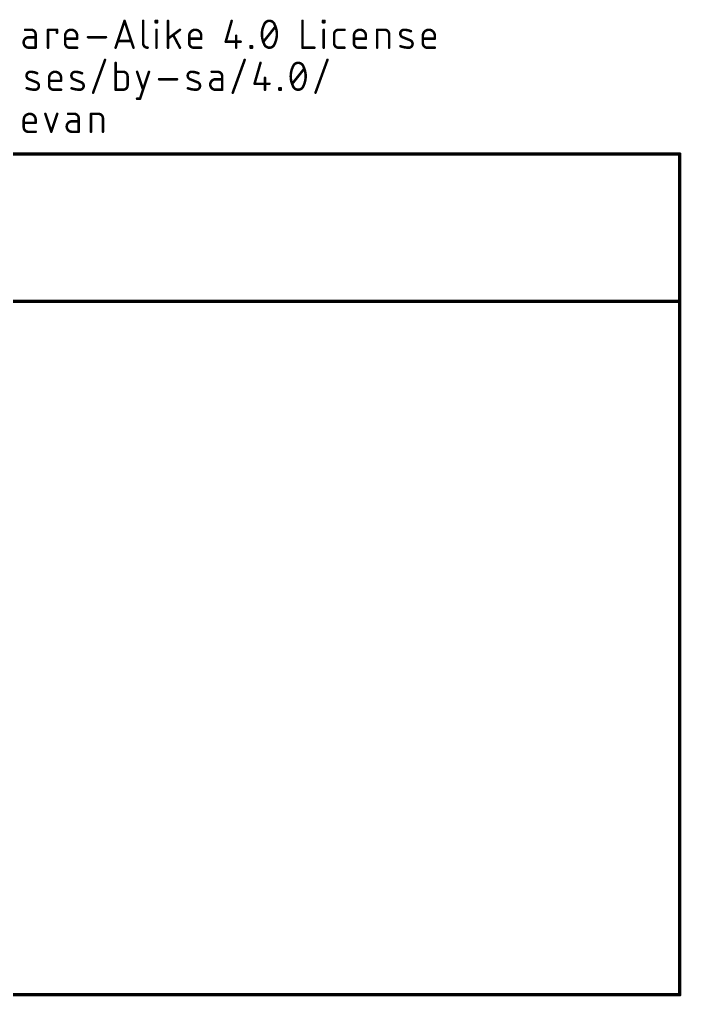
# Model space of a CAD drawing. Extents: x -25 to 77, y -62 to 26.
# Drawn here: x 36.8 to 76.8, y -62.3 to -3.3 of the extents above; entities that cross this region are included whole.
import ezdxf

# ---------------------------------------------------------------- set-up
doc = ezdxf.new("R2010")
doc.units = 0
doc.layers.add('51', color=53, linetype='CONTINUOUS')

msp = doc.modelspace()

# ---------------------------------------------------------------- linework, layer by layer
at = {"layer": '51'}
for points, const_width in [([(42.605, -5.0038), (43.1469, -3.3782)], 0.1524), ([(43.1469, -3.3782), (43.6888, -5.0038)], 0.1524), ([(44.2683, -3.3782), (44.2683, -4.7329)], 0.1524), ([(45.0296, -3.4685), (45.0296, -3.3782)], 0.1524), ([(45.0296, -3.3782), (45.1199, -3.3782)], 0.1524), ([(45.1199, -3.4685), (45.0296, -3.4685)], 0.1524), ([(45.1199, -3.3782), (45.1199, -3.4685)], 0.1524), ([(45.7725, -5.0038), (45.7725, -3.3782)], 0.1524), ([(49.6217, -3.3782), (49.2605, -4.6426)], 0.1524), ([(53.9007, -3.3782), (53.9007, -5.0038)], 0.1524), ([(55.1378, -3.4685), (55.1378, -3.3782)], 0.1524), ([(55.1378, -3.3782), (55.2281, -3.3782)], 0.1524), ([(55.2281, -3.4685), (55.1378, -3.4685)], 0.1524), ([(55.2281, -3.3782), (55.2281, -3.4685)], 0.1524), ([(37.4984, -3.9201), (37.1372, -3.9201)], 0.1524), ([(37.7694, -5.0038), (37.7694, -4.191)], 0.1524), ([(38.5216, -5.0038), (38.5216, -3.9201)], 0.1524), ([(38.5216, -3.9201), (39.0635, -3.9201)], 0.1524), ([(39.0635, -3.9201), (39.0635, -4.1007)], 0.1524), ([(45.0748, -5.0038), (45.0748, -3.9201)], 0.1524), ([(46.495, -3.9201), (45.7725, -4.4619)], 0.1524), ([(51.5391, -4.6426), (52.2616, -3.7394)], 0.1524), ([(55.1829, -5.0038), (55.1829, -3.9201)], 0.1524), ([(55.8134, -4.7329), (55.8134, -4.191)], 0.1524), ([(56.0844, -3.9201), (56.4456, -3.9201)], 0.1524), ([(58.4169, -5.0038), (58.4169, -3.9201)], 0.1524), ([(58.4169, -3.9201), (58.8684, -3.9201)], 0.1524), ([(59.1394, -4.191), (59.1394, -5.0038)], 0.1524), ([(37.7694, -4.3716), (37.363, -4.3716)], 0.1524), ([(39.5552, -4.7329), (39.5552, -4.2813)], 0.1524), ([(40.2777, -4.4619), (39.5552, -4.4619)], 0.1524), ([(40.2777, -4.2813), (40.2777, -4.4619)], 0.1524), ([(40.9377, -4.3716), (42.0214, -4.3716)], 0.1524), ([(43.5533, -4.5974), (42.7405, -4.5974)], 0.1524), ([(46.495, -5.0038), (46.0886, -4.2362)], 0.1524), ([(47.0582, -4.7329), (47.0582, -4.2813)], 0.1524), ([(47.7807, -4.4619), (47.0582, -4.4619)], 0.1524), ([(47.7807, -4.2813), (47.7807, -4.4619)], 0.1524), ([(49.2605, -4.6426), (50.1636, -4.6426)], 0.1524), ([(49.8926, -4.2813), (49.8926, -5.0038)], 0.1524), ([(57.0101, -4.7329), (57.0101, -4.2813)], 0.1524), ([(57.7326, -4.4619), (57.0101, -4.4619)], 0.1524), ([(57.7326, -4.2813), (57.7326, -4.4619)], 0.1524), ([(60.4107, -4.5522), (59.9592, -4.3716)], 0.1524), ([(61.1784, -4.7329), (61.1784, -4.2813)], 0.1524), ([(61.9009, -4.4619), (61.1784, -4.4619)], 0.1524), ([(61.9009, -4.2813), (61.9009, -4.4619)], 0.1524), ([(37.363, -5.0038), (37.7694, -5.0038)], 0.1524), ([(40.2777, -5.0038), (39.8261, -5.0038)], 0.1524), ([(47.7807, -5.0038), (47.3291, -5.0038)], 0.1524), ([(50.7611, -5.0038), (50.7611, -4.9135)], 0.1524), ([(50.7611, -4.9135), (50.8514, -4.9135)], 0.1524), ([(50.8514, -5.0038), (50.7611, -5.0038)], 0.1524), ([(50.8514, -4.9135), (50.8514, -5.0038)], 0.1524), ([(53.9007, -5.0038), (54.6232, -5.0038)], 0.1524), ([(56.4456, -5.0038), (56.0844, -5.0038)], 0.1524), ([(57.7326, -5.0038), (57.281, -5.0038)], 0.1524), ([(61.9009, -5.0038), (61.4493, -5.0038)], 0.1524), ([(41.245, -7.7244), (41.9675, -5.7376)], 0.1524), ([(42.6071, -5.9182), (42.6071, -7.5438)], 0.1524), ([(49.6859, -7.7244), (50.4084, -5.7376)], 0.1524), ([(51.3636, -5.9182), (51.0024, -7.1826)], 0.1524), ([(54.6879, -7.7244), (55.4104, -5.7376)], 0.1524), ([(43.0586, -6.4601), (42.6071, -6.4601)], 0.1524), ([(43.9023, -6.4601), (44.2636, -7.5438)], 0.1524), ([(44.083, -8.0857), (44.6248, -6.4601)], 0.1524), ([(48.7754, -6.4601), (48.4142, -6.4601)], 0.1524), ([(53.2811, -7.1826), (54.0035, -6.2794)], 0.1524), ([(37.82, -7.0922), (37.3685, -6.9116)], 0.1524), ([(38.5877, -7.2729), (38.5877, -6.8213)], 0.1524), ([(39.3102, -7.0019), (38.5877, -7.0019)], 0.1524), ([(39.3102, -6.8213), (39.3102, -7.0019)], 0.1524), ([(40.5295, -7.0922), (40.0779, -6.9116)], 0.1524), ([(43.3296, -7.2729), (43.3296, -6.731)], 0.1524), ([(45.2327, -6.9116), (46.3165, -6.9116)], 0.1524), ([(47.5635, -7.0922), (47.1119, -6.9116)], 0.1524), ([(49.0463, -6.9116), (48.6399, -6.9116)], 0.1524), ([(49.0463, -7.5438), (49.0463, -6.731)], 0.1524), ([(51.6346, -6.8213), (51.6346, -7.5438)], 0.1524), ([(39.3102, -7.5438), (38.8587, -7.5438)], 0.1524), ([(42.6071, -7.5438), (43.0586, -7.5438)], 0.1524), ([(48.6399, -7.5438), (49.0463, -7.5438)], 0.1524), ([(51.0024, -7.1826), (51.9055, -7.1826)], 0.1524), ([(52.503, -7.5438), (52.503, -7.4535)], 0.1524), ([(52.503, -7.4535), (52.5933, -7.4535)], 0.1524), ([(52.5933, -7.5438), (52.503, -7.5438)], 0.1524), ([(52.5933, -7.4535), (52.5933, -7.5438)], 0.1524), ([(43.9023, -8.0857), (44.083, -8.0857)], 0.1524), ([(37.0526, -9.8129), (37.0526, -9.3613)], 0.1524), ([(37.775, -9.3613), (37.775, -9.5419)], 0.1524), ([(38.3552, -9.0001), (38.7164, -10.0838)], 0.1524), ([(38.7164, -10.0838), (39.0776, -9.0001)], 0.1524), ([(40.102, -9.0001), (39.7407, -9.0001)], 0.1524), ([(40.3729, -9.4516), (39.9665, -9.4516)], 0.1524), ([(40.3729, -10.0838), (40.3729, -9.271)], 0.1524), ([(41.1167, -10.0838), (41.1167, -9.0001)], 0.1524), ([(41.1167, -9.0001), (41.5682, -9.0001)], 0.1524), ([(41.8392, -9.271), (41.8392, -10.0838)], 0.1524), ([(37.775, -9.5419), (37.0526, -9.5419)], 0.1524), ([(37.775, -10.0838), (37.3235, -10.0838)], 0.1524), ([(39.9665, -10.0838), (40.3729, -10.0838)], 0.1524), ([(-24.892, -11.43), (76.708, -11.43)], 0.2032), ([(76.708, -11.43), (76.708, -20.32)], 0.2032), ([(-24.892, -20.32), (76.708, -20.32)], 0.2032), ([(76.708, -20.32), (76.708, -62.23)], 0.2032), ([(76.708, -62.23), (-24.892, -62.23)], 0.2032)]:
    msp.add_lwpolyline(points, dxfattribs=dict(at, const_width=const_width))
for points, const_width in [([(43.1831, -3.3662, 1), (43.1108, -3.3902)], 0.0762), ([(43.1831, -3.3902, 1), (43.1108, -3.3662)], 0.0762), ([(44.3064, -3.3782, 1), (44.2302, -3.3782)], 0.0762), ([(45.0677, -3.3782, 1), (44.9915, -3.3782)], 0.0762), ([(45.0296, -3.3401, 1), (45.0296, -3.4163)], 0.0762), ([(45.0296, -3.4304, 1), (45.0296, -3.5066)], 0.0762), ([(44.9915, -3.4685, 1), (45.0677, -3.4685)], 0.0762), ([(45.158, -3.3782, 1), (45.0818, -3.3782)], 0.0762), ([(45.0818, -3.4685, 1), (45.158, -3.4685)], 0.0762), ([(45.1199, -3.4163, 1), (45.1199, -3.3401)], 0.0762), ([(45.1199, -3.5066, 1), (45.1199, -3.4304)], 0.0762), ([(45.8106, -3.3782, 1), (45.7344, -3.3782)], 0.0762), ([(49.6583, -3.3887, 1), (49.5851, -3.3677)], 0.0762), ([(51.5843, -3.604, 0.1139), (51.4488, -4.191)], 0.1524), ([(51.9004, -3.3782, 0.3205), (51.5843, -3.604)], 0.1524), ([(51.6186, -3.6207, 1), (51.5501, -3.5873)], 0.0762), ([(52.2165, -3.604, 0.3205), (51.9004, -3.3782)], 0.1524), ([(51.9004, -3.3401, 1), (51.9004, -3.4163)], 0.0762), ([(51.9004, -3.4163, 1), (51.9004, -3.3401)], 0.0762), ([(52.2507, -3.5873, 1), (52.1822, -3.6207)], 0.0762), ([(52.3519, -4.191, 0.1139), (52.2165, -3.604)], 0.1524), ([(53.9388, -3.3782, 1), (53.8626, -3.3782)], 0.0762), ([(55.1759, -3.3782, 1), (55.0997, -3.3782)], 0.0762), ([(55.1378, -3.3401, 1), (55.1378, -3.4163)], 0.0762), ([(55.1378, -3.4304, 1), (55.1378, -3.5066)], 0.0762), ([(55.0997, -3.4685, 1), (55.1759, -3.4685)], 0.0762), ([(55.2662, -3.3782, 1), (55.19, -3.3782)], 0.0762), ([(55.19, -3.4685, 1), (55.2662, -3.4685)], 0.0762), ([(55.2281, -3.4163, 1), (55.2281, -3.3401)], 0.0762), ([(55.2281, -3.5066, 1), (55.2281, -3.4304)], 0.0762), ([(37.1372, -3.882, 1), (37.1372, -3.9582)], 0.0762), ([(37.7694, -4.191, 0.4142), (37.4984, -3.9201)], 0.1524), ([(37.4984, -3.882, 1), (37.4984, -3.9582)], 0.0762), ([(37.4984, -3.9582, 1), (37.4984, -3.882)], 0.0762), ([(37.8075, -4.191, 1), (37.7313, -4.191)], 0.0762), ([(38.5597, -3.9201, 1), (38.4835, -3.9201)], 0.0762), ([(38.5216, -3.882, 1), (38.5216, -3.9582)], 0.0762), ([(39.1016, -3.9201, 1), (39.0254, -3.9201)], 0.0762), ([(39.0254, -4.1007, 1), (39.1016, -4.1007)], 0.0762), ([(39.0635, -3.9582, 1), (39.0635, -3.882)], 0.0762), ([(40.2777, -4.2813, 1), (39.5552, -4.2813)], 0.1524), ([(45.1129, -3.9201, 1), (45.0367, -3.9201)], 0.0762), ([(46.5178, -3.9505, 1), (46.4721, -3.8896)], 0.0762), ([(47.7807, -4.2813, 1), (47.0582, -4.2813)], 0.1524), ([(51.4488, -4.191, 0.1139), (51.5843, -4.778)], 0.1524), ([(51.4869, -4.191, 1), (51.4107, -4.191)], 0.0762), ([(51.5483, -3.5916, 1), (51.6203, -3.6163)], 0.0762), ([(52.2165, -4.778, 0.1139), (52.3519, -4.191)], 0.1524), ([(52.1804, -3.6163, 1), (52.2525, -3.5916)], 0.0762), ([(52.2914, -3.7632, 1), (52.2319, -3.7156)], 0.0762), ([(52.39, -4.191, 1), (52.3138, -4.191)], 0.0762), ([(55.221, -3.9201, 1), (55.1448, -3.9201)], 0.0762), ([(56.0844, -3.9201, 0.4142), (55.8134, -4.191)], 0.1524), ([(55.8515, -4.191, 1), (55.7753, -4.191)], 0.0762), ([(56.0844, -3.882, 1), (56.0844, -3.9582)], 0.0762), ([(56.0844, -3.9582, 1), (56.0844, -3.882)], 0.0762), ([(56.4456, -3.9582, 1), (56.4456, -3.882)], 0.0762), ([(57.7326, -4.2813, 1), (57.0101, -4.2813)], 0.1524), ([(58.455, -3.9201, 1), (58.3788, -3.9201)], 0.0762), ([(58.4169, -3.882, 1), (58.4169, -3.9582)], 0.0762), ([(59.1394, -4.191, 0.4142), (58.8684, -3.9201)], 0.1524), ([(58.8684, -3.882, 1), (58.8684, -3.9582)], 0.0762), ([(58.8684, -3.9582, 1), (58.8684, -3.882)], 0.0762), ([(59.1775, -4.191, 1), (59.1013, -4.191)], 0.0762), ([(60.0495, -3.9201, 0.8318), (59.9592, -4.3716)], 0.1524), ([(60.05, -3.882, 1), (60.0489, -3.9582)], 0.0762), ([(60.4559, -4.0104, 0.1026), (60.0495, -3.9201)], 0.1524), ([(60.0489, -3.9582, 1), (60.05, -3.882)], 0.0762), ([(60.4402, -4.0451, 1), (60.4715, -3.9756)], 0.0762), ([(61.9009, -4.2813, 1), (61.1784, -4.2813)], 0.1524), ([(37.363, -4.3716, 1), (37.363, -5.0038)], 0.1524), ([(37.363, -4.3335, 1), (37.363, -4.4097)], 0.0762), ([(37.363, -4.4097, 1), (37.363, -4.3335)], 0.0762), ([(37.7313, -4.191, 1), (37.8075, -4.191)], 0.0762), ([(37.7694, -4.4097, 1), (37.7694, -4.3335)], 0.0762), ([(39.5933, -4.2813, 1), (39.5171, -4.2813)], 0.0762), ([(39.5171, -4.2813, 1), (39.5933, -4.2813)], 0.0762), ([(39.5552, -4.4238, 1), (39.5552, -4.5)], 0.0762), ([(39.5552, -4.7329, 0.4142), (39.8261, -5.0038)], 0.1524), ([(39.5933, -4.7329, 1), (39.5171, -4.7329)], 0.0762), ([(39.5171, -4.7329, 1), (39.5933, -4.7329)], 0.0762), ([(40.3158, -4.2813, 1), (40.2396, -4.2813)], 0.0762), ([(40.2396, -4.2813, 1), (40.3158, -4.2813)], 0.0762), ([(40.2396, -4.4619, 1), (40.3158, -4.4619)], 0.0762), ([(40.2777, -4.5, 1), (40.2777, -4.4238)], 0.0762), ([(40.9377, -4.3335, 1), (40.9377, -4.4097)], 0.0762), ([(42.0214, -4.4097, 1), (42.0214, -4.3335)], 0.0762), ([(42.7405, -4.5593, 1), (42.7405, -4.6355)], 0.0762), ([(43.5533, -4.6355, 1), (43.5533, -4.5593)], 0.0762), ([(44.2683, -4.7329, 0.4142), (44.5392, -5.0038)], 0.1524), ([(44.3064, -4.7329, 1), (44.2302, -4.7329)], 0.0762), ([(44.2302, -4.7329, 1), (44.3064, -4.7329)], 0.0762), ([(45.7496, -4.4315, 1), (45.7953, -4.4924)], 0.0762), ([(46.1222, -4.2183, 1), (46.0549, -4.254)], 0.0762), ([(47.0963, -4.2813, 1), (47.0201, -4.2813)], 0.0762), ([(47.0201, -4.2813, 1), (47.0963, -4.2813)], 0.0762), ([(47.0582, -4.4238, 1), (47.0582, -4.5)], 0.0762), ([(47.0582, -4.7329, 0.4142), (47.3291, -5.0038)], 0.1524), ([(47.0963, -4.7329, 1), (47.0201, -4.7329)], 0.0762), ([(47.0201, -4.7329, 1), (47.0963, -4.7329)], 0.0762), ([(47.8188, -4.2813, 1), (47.7426, -4.2813)], 0.0762), ([(47.7426, -4.2813, 1), (47.8188, -4.2813)], 0.0762), ([(47.7426, -4.4619, 1), (47.8188, -4.4619)], 0.0762), ([(47.7807, -4.5, 1), (47.7807, -4.4238)], 0.0762), ([(49.2238, -4.6321, 1), (49.2971, -4.653)], 0.0762), ([(49.2605, -4.6045, 1), (49.2605, -4.6807)], 0.0762), ([(49.9307, -4.2813, 1), (49.8545, -4.2813)], 0.0762), ([(50.1636, -4.6807, 1), (50.1636, -4.6045)], 0.0762), ([(51.4107, -4.191, 1), (51.4869, -4.191)], 0.0762), ([(51.5094, -4.6188, 1), (51.5689, -4.6664)], 0.0762), ([(51.5843, -4.778, 0.3205), (51.9004, -5.0038)], 0.1524), ([(51.6203, -4.7657, 1), (51.5483, -4.7904)], 0.0762), ([(51.9004, -5.0038, 0.3205), (52.2165, -4.778)], 0.1524), ([(52.2525, -4.7904, 1), (52.1804, -4.7657)], 0.0762), ([(52.3138, -4.191, 1), (52.39, -4.191)], 0.0762), ([(55.7753, -4.191, 1), (55.8515, -4.191)], 0.0762), ([(55.8134, -4.7329, 0.4142), (56.0844, -5.0038)], 0.1524), ([(55.8515, -4.7329, 1), (55.7753, -4.7329)], 0.0762), ([(55.7753, -4.7329, 1), (55.8515, -4.7329)], 0.0762), ([(57.0482, -4.2813, 1), (56.972, -4.2813)], 0.0762), ([(56.972, -4.2813, 1), (57.0482, -4.2813)], 0.0762), ([(57.0101, -4.4238, 1), (57.0101, -4.5)], 0.0762), ([(57.0101, -4.7329, 0.4142), (57.281, -5.0038)], 0.1524), ([(57.0482, -4.7329, 1), (56.972, -4.7329)], 0.0762), ([(56.972, -4.7329, 1), (57.0482, -4.7329)], 0.0762), ([(57.7707, -4.2813, 1), (57.6945, -4.2813)], 0.0762), ([(57.6945, -4.2813, 1), (57.7707, -4.2813)], 0.0762), ([(57.6945, -4.4619, 1), (57.7707, -4.4619)], 0.0762), ([(57.7326, -4.5, 1), (57.7326, -4.4238)], 0.0762), ([(59.1013, -4.191, 1), (59.1775, -4.191)], 0.0762), ([(59.9733, -4.3363, 1), (59.945, -4.407)], 0.0762), ([(59.945, -4.407, 1), (59.9733, -4.3362)], 0.0762), ([(60.3204, -5.0038, 0.8318), (60.4107, -4.5522)], 0.1524), ([(60.4249, -4.5169, 1), (60.3966, -4.5876)], 0.0762), ([(60.3966, -4.5876, 1), (60.4249, -4.5169)], 0.0762), ([(61.2165, -4.2813, 1), (61.1403, -4.2813)], 0.0762), ([(61.1403, -4.2813, 1), (61.2165, -4.2813)], 0.0762), ([(61.1784, -4.4238, 1), (61.1784, -4.5)], 0.0762), ([(61.1784, -4.7329, 0.4142), (61.4493, -5.0038)], 0.1524), ([(61.2165, -4.7329, 1), (61.1403, -4.7329)], 0.0762), ([(61.1403, -4.7329, 1), (61.2165, -4.7329)], 0.0762), ([(61.939, -4.2813, 1), (61.8628, -4.2813)], 0.0762), ([(61.8628, -4.2813, 1), (61.939, -4.2813)], 0.0762), ([(61.8628, -4.4619, 1), (61.939, -4.4619)], 0.0762), ([(61.9009, -4.5, 1), (61.9009, -4.4238)], 0.0762), ([(37.363, -4.9657, 1), (37.363, -5.0419)], 0.0762), ([(37.363, -5.0419, 1), (37.363, -4.9657)], 0.0762), ([(37.7313, -5.0038, 1), (37.8075, -5.0038)], 0.0762), ([(37.7694, -5.0419, 1), (37.7694, -4.9657)], 0.0762), ([(38.4835, -5.0038, 1), (38.5597, -5.0038)], 0.0762), ([(39.8261, -4.9657, 1), (39.8261, -5.0419)], 0.0762), ([(39.8261, -5.0419, 1), (39.8261, -4.9657)], 0.0762), ([(40.2777, -5.0419, 1), (40.2777, -4.9657)], 0.0762), ([(42.5689, -4.9918, 1), (42.6412, -5.0158)], 0.0762), ([(43.6526, -5.0158, 1), (43.7249, -4.9918)], 0.0762), ([(44.5392, -5.0419, 1), (44.5392, -4.9657)], 0.0762), ([(45.0367, -5.0038, 1), (45.1129, -5.0038)], 0.0762), ([(45.7344, -5.0038, 1), (45.8106, -5.0038)], 0.0762), ([(46.4613, -5.0216, 1), (46.5286, -4.986)], 0.0762), ([(47.3291, -4.9657, 1), (47.3291, -5.0419)], 0.0762), ([(47.3291, -5.0419, 1), (47.3291, -4.9657)], 0.0762), ([(47.7807, -5.0419, 1), (47.7807, -4.9657)], 0.0762), ([(49.8545, -5.0038, 1), (49.9307, -5.0038)], 0.0762), ([(50.7992, -4.9135, 1), (50.723, -4.9135)], 0.0762), ([(50.7611, -4.8754, 1), (50.7611, -4.9516)], 0.0762), ([(50.7611, -4.9657, 1), (50.7611, -5.0419)], 0.0762), ([(50.723, -5.0038, 1), (50.7992, -5.0038)], 0.0762), ([(50.8895, -4.9135, 1), (50.8133, -4.9135)], 0.0762), ([(50.8133, -5.0038, 1), (50.8895, -5.0038)], 0.0762), ([(50.8514, -4.9516, 1), (50.8514, -4.8754)], 0.0762), ([(50.8514, -5.0419, 1), (50.8514, -4.9657)], 0.0762), ([(51.5501, -4.7947, 1), (51.6186, -4.7613)], 0.0762), ([(51.9004, -4.9657, 1), (51.9004, -5.0419)], 0.0762), ([(51.9004, -5.0419, 1), (51.9004, -4.9657)], 0.0762), ([(52.1822, -4.7613, 1), (52.2507, -4.7947)], 0.0762), ([(53.9007, -4.9657, 1), (53.9007, -5.0419)], 0.0762), ([(53.8626, -5.0038, 1), (53.9388, -5.0038)], 0.0762), ([(54.6232, -5.0419, 1), (54.6232, -4.9657)], 0.0762), ([(55.1448, -5.0038, 1), (55.221, -5.0038)], 0.0762), ([(56.0844, -4.9657, 1), (56.0844, -5.0419)], 0.0762), ([(56.0844, -5.0419, 1), (56.0844, -4.9657)], 0.0762), ([(56.4456, -5.0419, 1), (56.4456, -4.9657)], 0.0762), ([(57.281, -4.9657, 1), (57.281, -5.0419)], 0.0762), ([(57.281, -5.0419, 1), (57.281, -4.9657)], 0.0762), ([(57.7326, -5.0419, 1), (57.7326, -4.9657)], 0.0762), ([(58.3788, -5.0038, 1), (58.455, -5.0038)], 0.0762), ([(59.1013, -5.0038, 1), (59.1775, -5.0038)], 0.0762), ([(59.8366, -4.8776, 1), (59.8108, -4.9493)], 0.0762), ([(59.8237, -4.9135, 0.083), (60.3204, -5.0038)], 0.1524), ([(60.3209, -4.9657, 1), (60.3199, -5.0419)], 0.0762), ([(60.3199, -5.0419, 1), (60.3209, -4.9657)], 0.0762), ([(61.4493, -4.9657, 1), (61.4493, -5.0419)], 0.0762), ([(61.4493, -5.0419, 1), (61.4493, -4.9657)], 0.0762), ([(61.9009, -5.0419, 1), (61.9009, -4.9657)], 0.0762), ([(42.0033, -5.7506, 1), (41.9317, -5.7246)], 0.0762), ([(42.6452, -5.9182, 1), (42.569, -5.9182)], 0.0762), ([(50.4442, -5.7506, 1), (50.3726, -5.7246)], 0.0762), ([(51.4003, -5.9287, 1), (51.327, -5.9077)], 0.0762), ([(53.6423, -5.9182, 0.3205), (53.3262, -6.144)], 0.1524), ([(53.9584, -6.144, 0.3205), (53.6423, -5.9182)], 0.1524), ([(53.6423, -5.8801, 1), (53.6423, -5.9563)], 0.0762), ([(53.6423, -5.9563, 1), (53.6423, -5.8801)], 0.0762), ([(55.4462, -5.7506, 1), (55.3745, -5.7246)], 0.0762), ([(37.4588, -6.4601, 0.8318), (37.3685, -6.9116)], 0.1524), ([(37.4593, -6.422, 1), (37.4582, -6.4982)], 0.0762), ([(37.8652, -6.5504, 0.1026), (37.4588, -6.4601)], 0.1524), ([(37.4582, -6.4982, 1), (37.4593, -6.422)], 0.0762), ([(37.8496, -6.5851, 1), (37.8808, -6.5156)], 0.0762), ([(39.3102, -6.8213, 1), (38.5877, -6.8213)], 0.1524), ([(40.1682, -6.4601, 0.8318), (40.0779, -6.9116)], 0.1524), ([(40.5746, -6.5504, 0.1026), (40.1682, -6.4601)], 0.1524), ([(40.1688, -6.422, 1), (40.1677, -6.4982)], 0.0762), ([(40.1677, -6.4982, 1), (40.1688, -6.422)], 0.0762), ([(40.559, -6.5851, 1), (40.5902, -6.5156)], 0.0762), ([(42.6071, -6.422, 1), (42.6071, -6.4982)], 0.0762), ([(43.3296, -6.731, 0.4142), (43.0586, -6.4601)], 0.1524), ([(43.0586, -6.422, 1), (43.0586, -6.4982)], 0.0762), ([(43.0586, -6.4982, 1), (43.0586, -6.422)], 0.0762), ([(43.9385, -6.448, 1), (43.8662, -6.4721)], 0.0762), ([(44.661, -6.4721, 1), (44.5887, -6.448)], 0.0762), ([(47.2022, -6.4601, 0.8318), (47.1119, -6.9116)], 0.1524), ([(47.6086, -6.5504, 0.1026), (47.2022, -6.4601)], 0.1524), ([(47.2028, -6.422, 1), (47.2017, -6.4982)], 0.0762), ([(47.2017, -6.4982, 1), (47.2028, -6.422)], 0.0762), ([(47.593, -6.5851, 1), (47.6243, -6.5156)], 0.0762), ([(48.4142, -6.422, 1), (48.4142, -6.4982)], 0.0762), ([(49.0463, -6.731, 0.4142), (48.7754, -6.4601)], 0.1524), ([(48.7754, -6.422, 1), (48.7754, -6.4982)], 0.0762), ([(48.7754, -6.4982, 1), (48.7754, -6.422)], 0.0762), ([(53.3262, -6.144, 0.1139), (53.1907, -6.731)], 0.1524), ([(53.2902, -6.1316, 1), (53.3623, -6.1563)], 0.0762), ([(53.3605, -6.1607, 1), (53.292, -6.1273)], 0.0762), ([(53.9926, -6.1273, 1), (53.9241, -6.1607)], 0.0762), ([(54.0939, -6.731, 0.1139), (53.9584, -6.144)], 0.1524), ([(53.9223, -6.1563, 1), (53.9944, -6.1316)], 0.0762), ([(54.0333, -6.3032, 1), (53.9738, -6.2556)], 0.0762), ([(37.3826, -6.8763, 1), (37.3543, -6.947)], 0.0762), ([(37.3543, -6.947, 1), (37.3826, -6.8762)], 0.0762), ([(37.7297, -7.5438, 0.8318), (37.82, -7.0922)], 0.1524), ([(37.8342, -7.0569, 1), (37.8059, -7.1276)], 0.0762), ([(37.8059, -7.1276, 1), (37.8342, -7.0569)], 0.0762), ([(38.6258, -6.8213, 1), (38.5496, -6.8213)], 0.0762), ([(38.5496, -6.8213, 1), (38.6258, -6.8213)], 0.0762), ([(38.5877, -6.9638, 1), (38.5877, -7.04)], 0.0762), ([(39.3483, -6.8213, 1), (39.2721, -6.8213)], 0.0762), ([(39.2721, -6.8213, 1), (39.3483, -6.8213)], 0.0762), ([(39.2721, -7.0019, 1), (39.3483, -7.0019)], 0.0762), ([(39.3102, -7.04, 1), (39.3102, -6.9638)], 0.0762), ([(40.092, -6.8763, 1), (40.0637, -6.947)], 0.0762), ([(40.0637, -6.947, 1), (40.092, -6.8762)], 0.0762), ([(40.4391, -7.5438, 0.8318), (40.5295, -7.0922)], 0.1524), ([(40.5436, -7.0569, 1), (40.5153, -7.1276)], 0.0762), ([(40.5153, -7.1276, 1), (40.5436, -7.0569)], 0.0762), ([(43.3677, -6.731, 1), (43.2915, -6.731)], 0.0762), ([(43.2915, -6.731, 1), (43.3677, -6.731)], 0.0762), ([(45.2327, -6.8735, 1), (45.2327, -6.9497)], 0.0762), ([(46.3165, -6.9497, 1), (46.3165, -6.8735)], 0.0762), ([(47.1261, -6.8763, 1), (47.0978, -6.947)], 0.0762), ([(47.0978, -6.947, 1), (47.1261, -6.8762)], 0.0762), ([(47.4732, -7.5438, 0.8318), (47.5635, -7.0922)], 0.1524), ([(47.5776, -7.0569, 1), (47.5493, -7.1276)], 0.0762), ([(47.5493, -7.1276, 1), (47.5776, -7.0569)], 0.0762), ([(48.6399, -6.9116, 1), (48.6399, -7.5438)], 0.1524), ([(48.6399, -6.8735, 1), (48.6399, -6.9497)], 0.0762), ([(48.6399, -6.9497, 1), (48.6399, -6.8735)], 0.0762), ([(49.0844, -6.731, 1), (49.0082, -6.731)], 0.0762), ([(49.0082, -6.731, 1), (49.0844, -6.731)], 0.0762), ([(49.0463, -6.9497, 1), (49.0463, -6.8735)], 0.0762), ([(51.6727, -6.8213, 1), (51.5965, -6.8213)], 0.0762), ([(53.1907, -6.731, 0.1139), (53.3262, -7.318)], 0.1524), ([(53.2288, -6.731, 1), (53.1526, -6.731)], 0.0762), ([(53.1526, -6.731, 1), (53.2288, -6.731)], 0.0762), ([(53.9584, -7.318, 0.1139), (54.0939, -6.731)], 0.1524), ([(54.132, -6.731, 1), (54.0558, -6.731)], 0.0762), ([(54.0558, -6.731, 1), (54.132, -6.731)], 0.0762), ([(37.2459, -7.4176, 1), (37.2201, -7.4893)], 0.0762), ([(37.233, -7.4535, 0.083), (37.7297, -7.5438)], 0.1524), ([(37.7303, -7.5057, 1), (37.7292, -7.5819)], 0.0762), ([(37.7292, -7.5819, 1), (37.7303, -7.5057)], 0.0762), ([(38.5877, -7.2729, 0.4142), (38.8587, -7.5438)], 0.1524), ([(38.6258, -7.2729, 1), (38.5496, -7.2729)], 0.0762), ([(38.5496, -7.2729, 1), (38.6258, -7.2729)], 0.0762), ([(38.8587, -7.5057, 1), (38.8587, -7.5819)], 0.0762), ([(38.8587, -7.5819, 1), (38.8587, -7.5057)], 0.0762), ([(39.3102, -7.5819, 1), (39.3102, -7.5057)], 0.0762), ([(39.9553, -7.4176, 1), (39.9295, -7.4893)], 0.0762), ([(39.9424, -7.4535, 0.083), (40.4391, -7.5438)], 0.1524), ([(40.4397, -7.5057, 1), (40.4386, -7.5819)], 0.0762), ([(40.4386, -7.5819, 1), (40.4397, -7.5057)], 0.0762), ([(41.2092, -7.7114, 1), (41.2808, -7.7374)], 0.0762), ([(42.6071, -7.5057, 1), (42.6071, -7.5819)], 0.0762), ([(42.569, -7.5438, 1), (42.6452, -7.5438)], 0.0762), ([(43.0586, -7.5438, 0.4142), (43.3296, -7.2729)], 0.1524), ([(43.0586, -7.5057, 1), (43.0586, -7.5819)], 0.0762), ([(43.0586, -7.5819, 1), (43.0586, -7.5057)], 0.0762), ([(43.3676, -7.2729, 1), (43.2915, -7.2729)], 0.0762), ([(43.2915, -7.2729, 1), (43.3677, -7.2729)], 0.0762), ([(44.2274, -7.5558, 1), (44.2997, -7.5318)], 0.0762), ([(46.9894, -7.4176, 1), (46.9636, -7.4893)], 0.0762), ([(46.9765, -7.4535, 0.083), (47.4732, -7.5438)], 0.1524), ([(47.4737, -7.5057, 1), (47.4726, -7.5819)], 0.0762), ([(47.4726, -7.5819, 1), (47.4737, -7.5057)], 0.0762), ([(48.6399, -7.5057, 1), (48.6399, -7.5819)], 0.0762), ([(48.6399, -7.5819, 1), (48.6399, -7.5057)], 0.0762), ([(49.0082, -7.5438, 1), (49.0844, -7.5438)], 0.0762), ([(49.0463, -7.5819, 1), (49.0463, -7.5057)], 0.0762), ([(49.6501, -7.7114, 1), (49.7217, -7.7374)], 0.0762), ([(50.9657, -7.1721, 1), (51.039, -7.193)], 0.0762), ([(51.0024, -7.1445, 1), (51.0024, -7.2207)], 0.0762), ([(51.5965, -7.5438, 1), (51.6727, -7.5438)], 0.0762), ([(51.9055, -7.2207, 1), (51.9055, -7.1445)], 0.0762), ([(52.5411, -7.4535, 1), (52.4649, -7.4535)], 0.0762), ([(52.503, -7.4154, 1), (52.503, -7.4916)], 0.0762), ([(52.503, -7.5057, 1), (52.503, -7.5819)], 0.0762), ([(52.4649, -7.5438, 1), (52.5411, -7.5438)], 0.0762), ([(52.6314, -7.4535, 1), (52.5552, -7.4535)], 0.0762), ([(52.5552, -7.5438, 1), (52.6314, -7.5438)], 0.0762), ([(52.5933, -7.4916, 1), (52.5933, -7.4154)], 0.0762), ([(52.5933, -7.5819, 1), (52.5933, -7.5057)], 0.0762), ([(53.2513, -7.1588, 1), (53.3108, -7.2064)], 0.0762), ([(53.3262, -7.318, 0.3205), (53.6423, -7.5438)], 0.1524), ([(53.3623, -7.3057, 1), (53.2902, -7.3304)], 0.0762), ([(53.292, -7.3347, 1), (53.3605, -7.3013)], 0.0762), ([(53.6423, -7.5438, 0.3205), (53.9584, -7.318)], 0.1524), ([(53.6423, -7.5057, 1), (53.6423, -7.5819)], 0.0762), ([(53.6423, -7.5819, 1), (53.6423, -7.5057)], 0.0762), ([(53.9241, -7.3013, 1), (53.9926, -7.3347)], 0.0762), ([(53.9944, -7.3304, 1), (53.9224, -7.3057)], 0.0762), ([(54.6521, -7.7114, 1), (54.7237, -7.7374)], 0.0762), ([(43.9023, -8.0476, 1), (43.9023, -8.1238)], 0.0762), ([(44.0468, -8.0736, 1), (44.1191, -8.0977)], 0.0762), ([(44.083, -8.1238, 1), (44.083, -8.0476)], 0.0762), ([(37.775, -9.3613, 1), (37.0526, -9.3613)], 0.1524), ([(37.0907, -9.3613, 1), (37.0145, -9.3613)], 0.0762), ([(37.0145, -9.3613, 1), (37.0907, -9.3613)], 0.0762), ([(37.8131, -9.3613, 1), (37.7369, -9.3613)], 0.0762), ([(37.7369, -9.3613, 1), (37.8131, -9.3613)], 0.0762), ([(38.3913, -8.988, 1), (38.319, -9.0121)], 0.0762), ([(39.1138, -9.0121, 1), (39.0415, -8.988)], 0.0762), ([(39.9665, -9.4516, 1), (39.9665, -10.0838)], 0.1524), ([(39.7407, -8.962, 1), (39.7407, -9.0382)], 0.0762), ([(39.9665, -9.4135, 1), (39.9665, -9.4897)], 0.0762), ([(39.9665, -9.4897, 1), (39.9665, -9.4135)], 0.0762), ([(40.3729, -9.271, 0.4142), (40.102, -9.0001)], 0.1524), ([(40.102, -8.962, 1), (40.102, -9.0382)], 0.0762), ([(40.102, -9.0382, 1), (40.102, -8.962)], 0.0762), ([(40.411, -9.271, 1), (40.3348, -9.271)], 0.0762), ([(40.3348, -9.271, 1), (40.411, -9.271)], 0.0762), ([(40.3729, -9.4897, 1), (40.3729, -9.4135)], 0.0762), ([(41.1548, -9.0001, 1), (41.0786, -9.0001)], 0.0762), ([(41.1167, -8.962, 1), (41.1167, -9.0382)], 0.0762), ([(41.8392, -9.271, 0.4142), (41.5682, -9.0001)], 0.1524), ([(41.5682, -8.962, 1), (41.5682, -9.0382)], 0.0762), ([(41.5682, -9.0382, 1), (41.5682, -8.962)], 0.0762), ([(41.8773, -9.271, 1), (41.8011, -9.271)], 0.0762), ([(41.8011, -9.271, 1), (41.8773, -9.271)], 0.0762), ([(37.0526, -9.5038, 1), (37.0526, -9.58)], 0.0762), ([(37.0526, -9.8129, 0.4142), (37.3235, -10.0838)], 0.1524), ([(37.0907, -9.8129, 1), (37.0145, -9.8129)], 0.0762), ([(37.0145, -9.8129, 1), (37.0907, -9.8129)], 0.0762), ([(37.3235, -10.0457, 1), (37.3235, -10.1219)], 0.0762), ([(37.3235, -10.1219, 1), (37.3235, -10.0457)], 0.0762), ([(37.7369, -9.5419, 1), (37.8131, -9.5419)], 0.0762), ([(37.775, -9.58, 1), (37.775, -9.5038)], 0.0762), ([(37.775, -10.1219, 1), (37.775, -10.0457)], 0.0762), ([(38.6803, -10.0718, 1), (38.7525, -10.0958)], 0.0762), ([(38.6803, -10.0958, 1), (38.7525, -10.0718)], 0.0762), ([(39.9665, -10.0457, 1), (39.9665, -10.1219)], 0.0762), ([(39.9665, -10.1219, 1), (39.9665, -10.0457)], 0.0762), ([(40.3729, -10.1219, 1), (40.3729, -10.0457)], 0.0762), ([(40.3348, -10.0838, 1), (40.411, -10.0838)], 0.0762), ([(41.0786, -10.0838, 1), (41.1548, -10.0838)], 0.0762), ([(41.8011, -10.0838, 1), (41.8773, -10.0838)], 0.0762), ([(76.7588, -11.43, 1), (76.6572, -11.43)], 0.1016), ([(76.708, -11.4808, 1), (76.708, -11.3792)], 0.1016), ([(76.7588, -20.32, 1), (76.6572, -20.32)], 0.1016), ([(76.6572, -20.32, 1), (76.7588, -20.32)], 0.1016), ([(76.708, -20.3708, 1), (76.708, -20.2692)], 0.1016), ([(76.6572, -62.23, 1), (76.7588, -62.23)], 0.1016), ([(76.708, -62.2808, 1), (76.708, -62.1792)], 0.1016)]:
    msp.add_lwpolyline(points, format="xyb", dxfattribs=dict(at, const_width=const_width))

doc.saveas('drawing.dxf')
